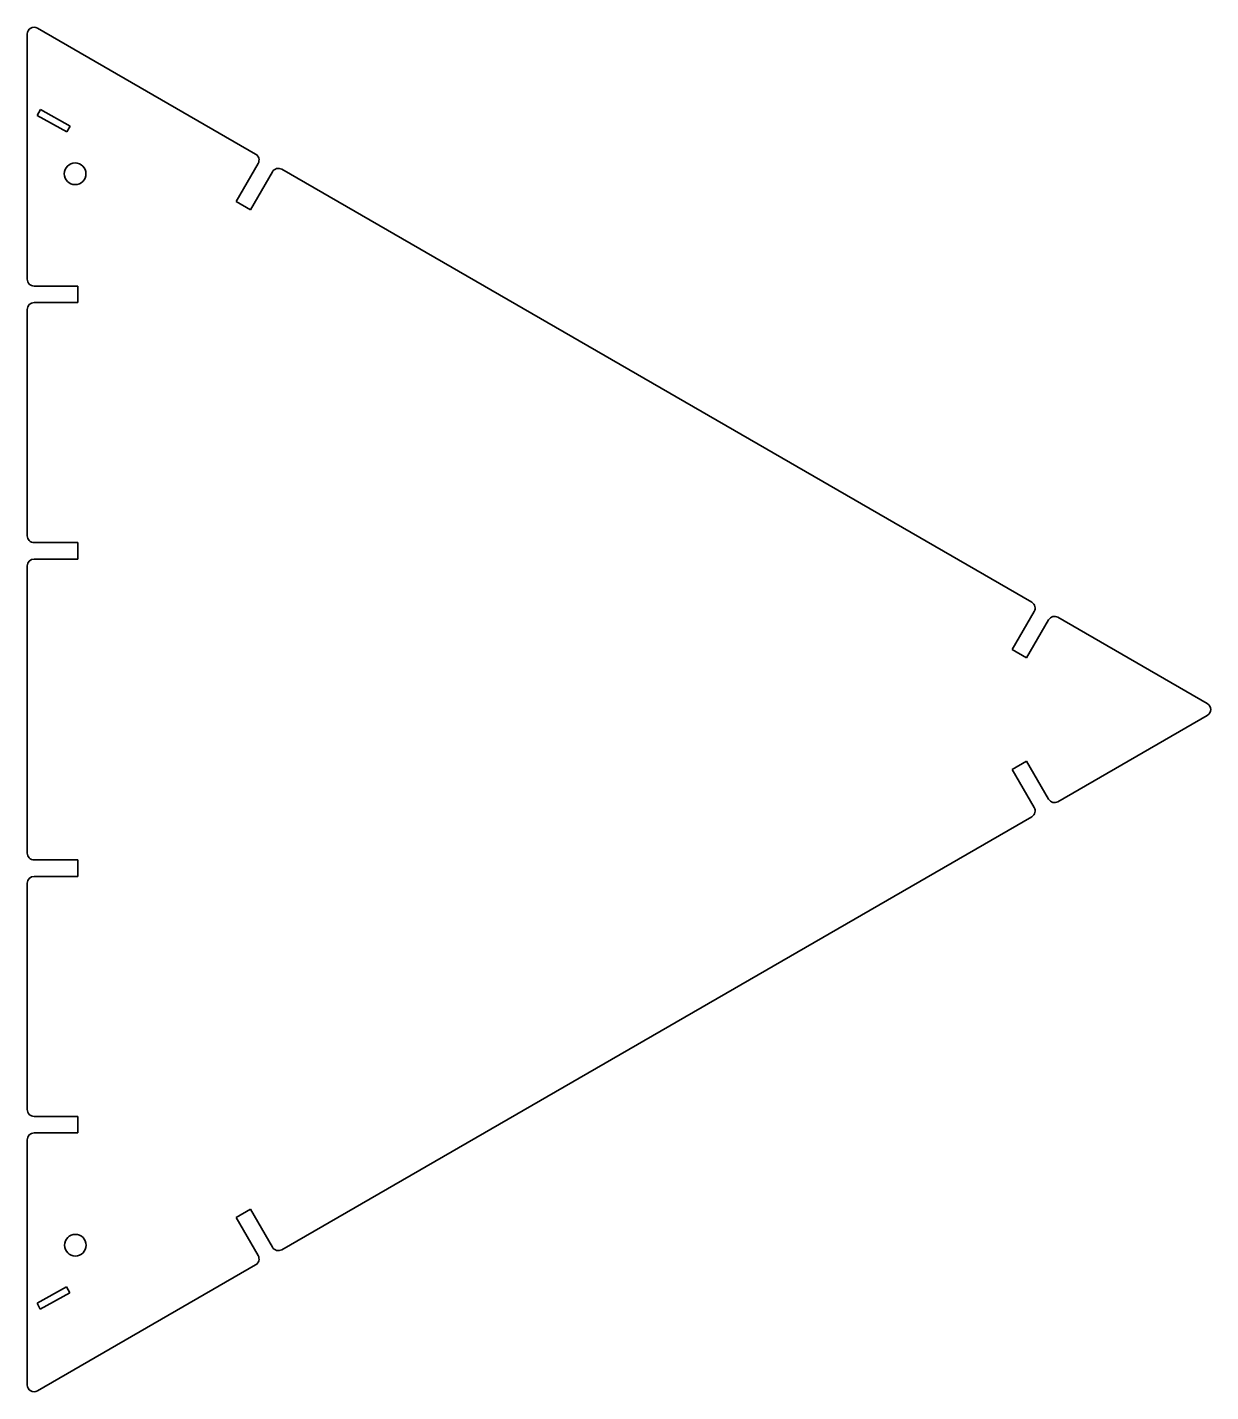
# Model space of a CAD drawing. Extents: x 200 to 550, y 10 to 414.
import ezdxf

# ---------------------------------------------------------------- set-up
doc = ezdxf.new("R2010")
doc.units = 0

msp = doc.modelspace()

# ---------------------------------------------------------------- linework, layer by layer
at = {"color": 7, "lineweight": 35}
for p, q in [((199.715973, 411.984741), (199.715973, 339.449219)), ((267.265961, 376.448853), (202.715973, 413.716797)), ((203.642059, 389.652832), (202.666565, 387.90686)), ((202.666565, 387.90686), (211.396423, 383.029419)), ((212.371918, 384.775391), (203.642059, 389.652832)), ((211.396423, 383.029419), (212.371918, 384.775391)), ((261.498016, 362.458496), (267.998016, 373.716797)), ((496.830475, 243.909668), (274.973602, 371.998779)), ((272.241547, 371.266724), (265.741547, 360.008423)), ((265.741547, 360.008423), (261.498016, 362.458496)), ((201.715973, 337.449219), (214.715973, 337.449219)), ((214.715973, 337.449219), (214.715973, 332.549194)), ((214.715973, 332.549194), (201.715973, 332.549194)), ((199.715973, 330.549194), (199.715973, 263.577148)), ((201.715973, 261.577148), (214.715973, 261.577148)), ((214.715973, 261.577148), (214.715973, 256.677246)), ((199.715973, 254.677246), (199.715973, 169.706299)), ((214.715973, 256.677246), (201.715973, 256.677246)), ((491.062531, 229.919312), (497.562531, 241.177612)), ((501.806061, 238.727661), (495.306061, 227.46936)), ((548.7677, 213.923706), (504.538116, 239.459717)), ((495.306061, 227.46936), (491.062531, 229.919312)), ((504.538116, 184.923706), (548.7677, 210.459717)), ((491.062531, 194.464111), (495.306061, 196.914062)), ((497.562531, 183.205811), (491.062531, 194.464111)), ((495.306061, 196.914062), (501.806061, 185.655762)), ((274.973602, 52.384644), (496.830475, 180.473755)), ((201.715973, 167.706299), (214.715973, 167.706299)), ((214.715973, 167.706299), (214.715973, 162.806274)), ((214.715973, 162.806274), (201.715973, 162.806274)), ((199.715973, 160.806274), (199.715973, 93.834595)), ((201.715973, 91.834595), (214.715973, 91.834595)), ((214.715973, 91.834595), (214.715973, 86.93457)), ((199.715973, 84.93457), (199.715973, 12.398682)), ((214.715973, 86.93457), (201.715973, 86.93457)), ((261.498016, 61.924927), (265.741547, 64.375)), ((267.998016, 50.666626), (261.498016, 61.924927)), ((265.741547, 64.375), (272.241547, 53.116577)), ((202.715973, 10.666626), (267.265961, 47.93457)), ((211.362274, 41.374146), (202.594604, 36.564941)), ((211.362274, 41.374146), (212.324097, 39.620605)), ((203.556458, 34.811401), (202.594604, 36.564941)), ((212.324097, 39.620605), (203.556458, 34.811401))]:
    msp.add_line(p, q, dxfattribs=at)
for centre in [(213.872559, 370.64917), (213.934906, 53.734619)]:
    msp.add_circle(centre, 3.2, dxfattribs=at)
for centre, start, end in [((201.715973, 411.984741), 60.000002, 179.999995), ((266.265961, 374.716797), 329.999999, 60.000002), ((273.973602, 370.266724), 60.000002, 149.999997), ((201.715973, 339.449219), 179.999995, 269.999997), ((201.715973, 330.549194), 90.000003, 179.999995), ((201.715973, 263.577148), 179.999995, 269.999997), ((201.715973, 254.677246), 90.000003, 179.999995), ((495.830475, 242.177612), 329.999999, 60.000002), ((503.538116, 237.727661), 60.000002, 149.999997), ((547.7677, 212.19165), 299.999998, 60.000002), ((503.538116, 186.655762), 210.000003, 299.999998), ((495.830475, 182.205811), 299.999998, 30.000001), ((201.715973, 169.706299), 179.999995, 269.999997), ((201.715973, 160.806274), 90.000003, 179.999995), ((201.715973, 93.834595), 179.999995, 269.999997), ((201.715973, 84.93457), 90.000003, 179.999995), ((273.973602, 54.116577), 210.000003, 299.999998), ((266.265961, 49.666626), 299.999998, 30.000001), ((201.715973, 12.398682), 180.000005, 299.999998)]:
    msp.add_arc(centre, 2, start, end, dxfattribs=at)

doc.saveas('drawing.dxf')
